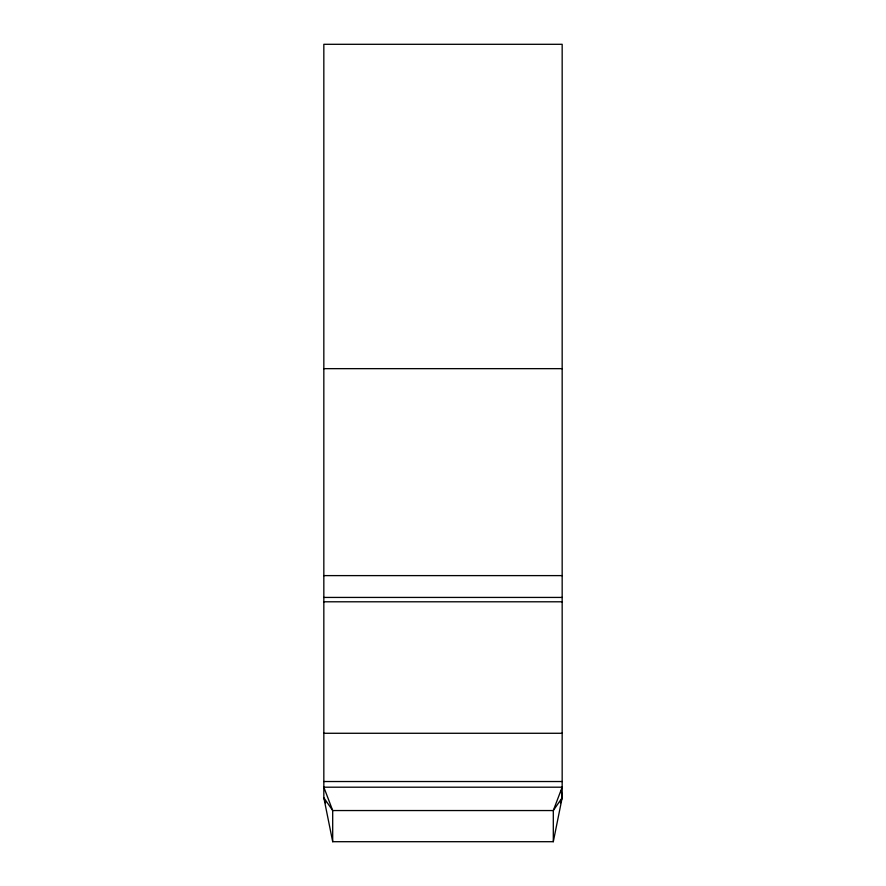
<?xml version="1.0" encoding="UTF-8"?>
<svg xmlns="http://www.w3.org/2000/svg" width="886" height="886" viewBox="0 0 886 886"><rect width="100%" height="100%" fill="white"/><g stroke="black" fill="none" stroke-linecap="round" stroke-linejoin="round"><path stroke-width="1.33" d="M553.307 841.7L562.167 797.732L562.167 44.3L323.833 44.3L323.833 797.732L332.693 841.7L553.307 841.7L553.307 810.546L562.167 787.2L323.833 787.2L332.693 810.546L332.693 841.7M560.395 802.938L562.167 797.732L561.226 790.91M562.167 797.732L553.307 810.546L332.693 810.546L323.833 797.732L325.605 802.938M323.833 368.654L562.167 368.654M323.833 575.612L562.167 575.612M323.833 597.43L562.167 597.43M323.833 601.793L562.167 601.793M323.833 733.276L562.167 733.276M323.833 781.53L562.167 781.53"/></g></svg>
